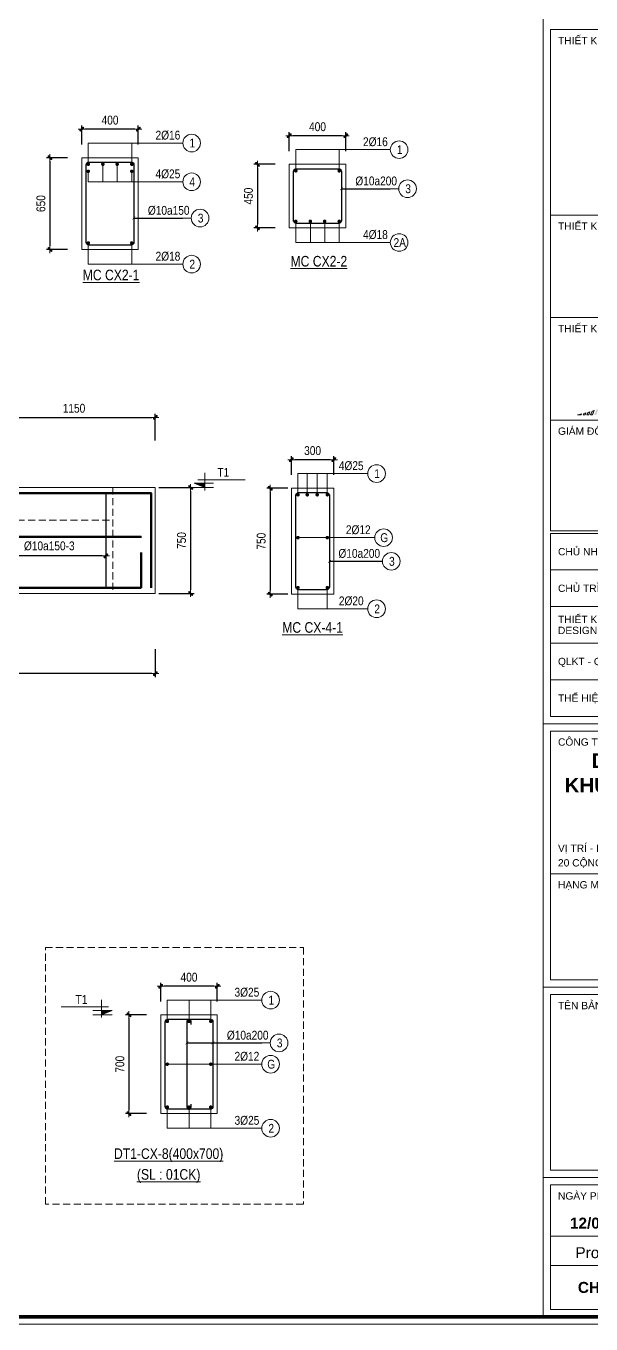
# Model space of a CAD drawing. Header units: millimetres. Extents: x 397144 to 8960116, y 345581 to 674207.
# Drawn here: x 4924198 to 4928196, y 602485 to 611679 of the extents above; entities that cross this region are included whole.
import ezdxf
from ezdxf.enums import TextEntityAlignment as Align
from ezdxf.xclip import XClip

# ---------------------------------------------------------------- set-up
doc = ezdxf.new("R2010")
doc.units = ezdxf.units.MM
doc.header["$XCLIPFRAME"] = 0
doc.header["$PDSIZE"] = -10
doc.linetypes.add('HIDDEN', pattern=[0.375, 0.25, -0.125])
doc.layers.get('0').update_dxf_attribs({"linetype": 'CONTINUOUS'})
doc.layers.get('Defpoints').update_dxf_attribs({"color": 12, "linetype": 'CONTINUOUS'})
for name, color, linetype, lineweight in [('CDAI', 8, 'CONTINUOUS', 30), ('CHG_XX_Khung ten$0$A1 BORDER$0$DGIONG', 4, 'CONTINUOUS', 13), ('CTHEP', 2, 'CONTINUOUS', 50), ('DBAO', 3, 'CONTINUOUS', 20), ('DGIONG', 4, 'CONTINUOUS', 13), ('KTH', 150, 'CONTINUOUS', 5), ('Net khuat', 8, 'HIDDEN', 13), ('STICK', 1, 'CONTINUOUS', 9), ('TEXT', 7, 'CONTINUOUS', 15)]:
    doc.layers.add(name, color=color, linetype=linetype, lineweight=lineweight)
doc.layers.add('HATCH', color=7, linetype='CONTINUOUS', lineweight=5, true_color=0x2491ff)
doc.styles.add('CHG_XX_Khung ten$0$A1 BORDER$0$ARIAL', font='arial.ttf')
doc.styles.add('CHG_XX_Khung ten$0$A1 BORDER$0$Arial - Bold', font='arialbd.ttf', dxfattribs={"height": 2.5})
doc.styles.add('CHG_XX_Khung ten$0$title block pccc$0$ARIAL', font='arial.ttf')
doc.styles.add('Star-HelCon', font='VHELVCN_0.TTF')
doc.styles.add('TTP-HelCon', font='VHELVCN_0.TTF')
doc.styles.add('VNI-HELVE-CONDENSE', font='VHELVCN_0.TTF')
doc.dimstyles.new('kc-25', dxfattribs={"dimtxt": 62.5, "dimasz": 20, "dimexe": 20, "dimexo": 50, "dimgap": 25, "dimtad": 3, "dimdec": 0, "dimzin": 0, "dimdsep": 46, "dimtxsty": 'VNI-HELVE-CONDENSE', "dimblk": 'DIM', "dimcen": 2.5, "dimclrd": 256, "dimclre": 154, "dimclrt": 7, "dimaunit": 1, "dimadec": 0, "dimazin": 0, "dimtfac": 1, "dimtdec": 0, "dimtix": 1, "dimtmove": 0, "dimatfit": 3, "dimldrblk": 'DOT', "dimfxl": 1, "dimtolj": 1, "dimtzin": 0, "dimarcsym": 0})
doc.dimstyles.new('TTP-25', dxfattribs={"dimscale": 25, "dimtxt": 2.5, "dimasz": 1, "dimexe": 1, "dimexo": 1, "dimgap": 0.09, "dimtad": 0, "dimdec": 4, "dimrnd": 5, "dimzin": 9, "dimdsep": 46, "dimtxsty": 'TTP-HelCon', "dimblk": 'Stick1', "dimcen": 0.09, "dimdle": 1.5, "dimclrd": 256, "dimclre": 256, "dimclrt": 7, "dimadec": 0, "dimazin": 0, "dimtfac": 1, "dimtdec": 4, "dimtmove": 0, "dimatfit": 3, "dimldrblk": '_ArchTick1', "dimfxl": 1, "dimtvp": 1, "dimtolj": 1, "dimtzin": 0, "dimarcsym": 0})

# ---------------------------------------------------------------- blocks, each defined once
blk = doc.blocks.new('Stick1')
at = {"layer": 'STICK'}
h = blk.add_hatch(color=256, dxfattribs=at)
edge = h.paths.add_edge_path()
edge.add_line((0.3, 0.5), (-0.5, -0.3))
edge.add_arc((-0.4, -0.4), 0.141, 135, 315)
edge.add_line((-0.3, -0.5), (0.5, 0.3))
edge.add_arc((0.4, 0.4), 0.141, 315, 495)
blk.add_line((1, 0), (-1, 0), dxfattribs=at)
blk.add_lwpolyline([(0.3, 0.5), (-0.5, -0.3, 1), (-0.3, -0.5), (0.5, 0.3, 1), (0.3, 0.5, 1)], format="xyb", dxfattribs=at)
blk = doc.blocks.new('*D670')
at = {"layer": 'Defpoints', "color": 0, "transparency": 16777216}
for p in [(4919263, 607289.3), (4925113, 607289.3), (4919263, 607091.3)]:
    blk.add_point(p, dxfattribs=at)
at = {"layer": 'KTH', "lineweight": -2, "transparency": 16777216}
for p, q in [((4919263, 607264.3), (4919263, 607066.3)), ((4925113, 607264.3), (4925113, 607066.3)), ((4925088, 607091.3), (4919288, 607091.3))]:
    blk.add_line(p, q, dxfattribs=at)
at = {"layer": 'KTH', "lineweight": -2, "transparency": 16777216, "xscale": 25, "yscale": 25, "zscale": 25, "rotation": 180}
blk.add_blockref('Stick1', (4919263, 607091.3), dxfattribs=at)
at = {"layer": 'KTH', "lineweight": -2, "transparency": 16777216, "xscale": 25, "yscale": 25, "zscale": 25}
blk.add_blockref('Stick1', (4925113, 607091.3), dxfattribs=at)
at = {"layer": 'KTH', "color": 7, "transparency": 16777216, "insert": (4922188, 607155.1), "char_height": 62.5, "attachment_point": 5, "style": 'TTP-HelCon'}
blk.add_mtext('\\A1;5850', dxfattribs=at)
blk = doc.blocks.new('_ArchTick1')
at = {"color": 0, "const_width": 3.81}
blk.add_lwpolyline([(-12.7, -12.7), (12.7, 12.7)], dxfattribs=at)
blk = doc.blocks.new('*D672')
at = {"layer": 'Defpoints', "color": 0, "transparency": 16777216}
for p in [(4925113, 608906.7), (4923963, 608717.7), (4925113, 608717.7)]:
    blk.add_point(p, dxfattribs=at)
at = {"layer": 'KTH', "lineweight": -2, "transparency": 16777216}
for p, q in [((4923963, 608742.7), (4923963, 608931.7)), ((4923988, 608906.7), (4925088, 608906.7)), ((4925113, 608742.7), (4925113, 608931.7))]:
    blk.add_line(p, q, dxfattribs=at)
at = {"layer": 'KTH', "lineweight": -2, "transparency": 16777216, "xscale": 25, "yscale": 25, "zscale": 25, "rotation": 180}
blk.add_blockref('Stick1', (4923963, 608906.7), dxfattribs=at)
at = {"layer": 'KTH', "lineweight": -2, "transparency": 16777216, "xscale": 25, "yscale": 25, "zscale": 25}
blk.add_blockref('Stick1', (4925113, 608906.7), dxfattribs=at)
at = {"layer": 'KTH', "color": 7, "transparency": 16777216, "insert": (4924538, 608970.5), "char_height": 62.5, "attachment_point": 5, "style": 'TTP-HelCon'}
blk.add_mtext('\\A1;1150', dxfattribs=at)
blk = doc.blocks.new('*D675')
at = {"layer": 'Defpoints', "color": 0, "transparency": 16777216}
for p in [(4923963, 608065.3), (4924763, 608065.3), (4923963, 607925.3)]:
    blk.add_point(p, dxfattribs=at)
at = {"layer": 'KTH', "lineweight": -2, "transparency": 16777216}
for p, q in [((4923963, 608040.3), (4923963, 607900.3)), ((4924763, 608040.3), (4924763, 607900.3)), ((4924738, 607925.3), (4923988, 607925.3))]:
    blk.add_line(p, q, dxfattribs=at)
at = {"layer": 'KTH', "lineweight": -2, "transparency": 16777216, "xscale": 25, "yscale": 25, "zscale": 25, "rotation": 180}
blk.add_blockref('Stick1', (4923963, 607925.3), dxfattribs=at)
at = {"layer": 'KTH', "lineweight": -2, "transparency": 16777216, "xscale": 25, "yscale": 25, "zscale": 25}
blk.add_blockref('Stick1', (4924763, 607925.3), dxfattribs=at)
at = {"layer": 'KTH', "color": 7, "transparency": 16777216, "insert": (4924363, 607995.2), "char_height": 62.5, "attachment_point": 5, "style": 'TTP-HelCon'}
blk.add_mtext('\\A1;Þ10a150-3', dxfattribs=at)
blk = doc.blocks.new('*D677')
at = {"layer": 'Defpoints', "color": 0, "transparency": 16777216}
for p in [(4925113, 608409.3), (4925113, 607659.3), (4925363, 607659.3)]:
    blk.add_point(p, dxfattribs=at)
at = {"layer": 'KTH', "lineweight": -2, "transparency": 16777216}
for p, q in [((4925138, 608409.3), (4925388, 608409.3)), ((4925363, 608384.3), (4925363, 607684.3)), ((4925138, 607659.3), (4925388, 607659.3))]:
    blk.add_line(p, q, dxfattribs=at)
at = {"layer": 'KTH', "lineweight": -2, "transparency": 16777216, "xscale": 25, "yscale": 25, "zscale": 25}
for p, rotation in [((4925363, 608409.3), 90), ((4925363, 607659.3), 270)]:
    blk.add_blockref('Stick1', p, dxfattribs=dict(at, rotation=rotation))
at = {"layer": 'KTH', "color": 7, "transparency": 16777216, "insert": (4925299.2, 608034.3), "char_height": 62.5, "attachment_point": 5, "rotation": 90, "style": 'TTP-HelCon'}
blk.add_mtext('\\A1;750', dxfattribs=at)
blk = doc.blocks.new('CODE')
at = {"layer": 'DBAO'}
for p, q in [((-62.5, -20), (-62.5, 105)), ((-62.5, 0), (-137.5, 30)), ((-137.5, 30), (0, 30)), ((-137.5, 0), (0, 0)), ((-112.5, 55), (223.6, 55))]:
    blk.add_line(p, q, dxfattribs=at)
at = {"layer": 'HATCH', "color": 1}
blk.add_solid([(-62.5, 0), (-137.5, 30), (-62.5, 30)], dxfattribs=at)
blk = doc.blocks.new('*D678')
at = {"layer": 'Defpoints', "color": 0, "ltscale": 500, "transparency": 16777216}
for p in [(4926076, 608606.8), (4926076, 608473.5), (4926376, 608473.5)]:
    blk.add_point(p, dxfattribs=at)
at = {"layer": 'KTH', "lineweight": -2, "ltscale": 500, "transparency": 16777216}
for p, q in [((4926076, 608498.5), (4926076, 608631.8)), ((4926351, 608606.8), (4926101, 608606.8)), ((4926376, 608498.5), (4926376, 608631.8))]:
    blk.add_line(p, q, dxfattribs=at)
at = {"layer": 'KTH', "lineweight": -2, "ltscale": 500, "transparency": 16777216, "xscale": 25, "yscale": 25, "zscale": 25, "rotation": 180}
blk.add_blockref('Stick1', (4926076, 608606.8), dxfattribs=at)
at = {"layer": 'KTH', "lineweight": -2, "ltscale": 500, "transparency": 16777216, "xscale": 25, "yscale": 25, "zscale": 25}
blk.add_blockref('Stick1', (4926376, 608606.8), dxfattribs=at)
at = {"layer": 'KTH', "color": 7, "ltscale": 500, "transparency": 16777216, "insert": (4926226, 608670.6), "char_height": 62.5, "attachment_point": 5, "style": 'TTP-HelCon'}
blk.add_mtext('\\A1;300', dxfattribs=at)
blk = doc.blocks.new('*D679')
at = {"layer": 'Defpoints', "color": 0, "ltscale": 500, "transparency": 16777216}
for p in [(4926076, 608404.5), (4925926.2, 607654.5), (4926076, 607654.5)]:
    blk.add_point(p, dxfattribs=at)
at = {"layer": 'KTH', "lineweight": -2, "ltscale": 500, "transparency": 16777216}
for p, q in [((4926051, 608404.5), (4925901.2, 608404.5)), ((4925926.2, 608379.5), (4925926.2, 607679.5)), ((4926051, 607654.5), (4925901.2, 607654.5))]:
    blk.add_line(p, q, dxfattribs=at)
at = {"layer": 'KTH', "lineweight": -2, "ltscale": 500, "transparency": 16777216, "xscale": 25, "yscale": 25, "zscale": 25}
for p, rotation in [((4925926.2, 608404.5), 90), ((4925926.2, 607654.5), 270)]:
    blk.add_blockref('Stick1', p, dxfattribs=dict(at, rotation=rotation))
at = {"layer": 'KTH', "color": 7, "ltscale": 500, "transparency": 16777216, "insert": (4925862.3, 608029.5), "char_height": 62.5, "attachment_point": 5, "rotation": 90, "style": 'TTP-HelCon'}
blk.add_mtext('\\A1;750', dxfattribs=at)
blk = doc.blocks.new('DIM')
h = blk.add_hatch(color=1)
h.paths.add_polyline_path([(0.49, 0.29, 1), (0.29, 0.49), (-0.19, 0), (0.19, 0)])
h.paths.add_polyline_path([(0.19, 0), (-0.19, 0), (-0.49, -0.29, 1), (-0.29, -0.49)])
at = {"color": 9}
for p, q in [((-0.19, 0), (-1.5, 0)), ((0.19, 0), (1.5, 0))]:
    blk.add_line(p, q, dxfattribs=at)
at = {"color": 1}
for p, q in [((-0.49, -0.29), (0.29, 0.49)), ((-0.29, -0.49), (0.49, 0.29)), ((-0.19, 0), (0.19, 0))]:
    blk.add_line(p, q, dxfattribs=at)
blk.add_arc((-0.39, -0.39), 0.138, 135, 315, dxfattribs=at)
blk = doc.blocks.new('CHG_XX_Khung ten')
at = {"layer": 'CHG_XX_Khung ten$0$A1 BORDER$0$DGIONG'}
h = blk.add_hatch(color=256, dxfattribs=at)
h.paths.add_polyline_path([(724.94, 283.19), (724.15, 281.97), (717.19, 263.38), (717.7, 263.38)])
h.paths.add_polyline_path([(722.81, 280.17), (722.1, 279.22), (717.21, 266.21), (717.72, 266.21)], flags=17)
h.paths.add_polyline_path([(720.93, 277.8), (720.27, 277.04), (716.19, 266.22), (716.7, 266.22)])
h.paths.add_polyline_path([(719.23, 275.93), (718.6, 275.29), (715.18, 266.22), (715.69, 266.22)])
h.paths.add_polyline_path([(717.65, 274.38), (717.03, 273.81), (714.16, 266.22), (714.67, 266.22)])
h.paths.add_polyline_path([(716.14, 273.03), (715.61, 272.59), (713.15, 266.22), (713.66, 266.22)])
h.paths.add_polyline_path([(714.69, 271.86), (714.17, 271.45), (712.13, 266.23), (712.64, 266.23)])
h.paths.add_polyline_path([(713.29, 270.81), (712.76, 270.43), (711.57, 267.46), (712.07, 267.47)])
h.paths.add_polyline_path([(710.1, 266.23), (710.61, 266.24), (711.93, 269.87), (711.48, 269.56)])
h.paths.add_polyline_path([(710.61, 269.02), (710.13, 268.73), (709.08, 266.24), (709.59, 266.24)])
h.paths.add_polyline_path([(709.31, 268.26), (708.82, 267.97), (708.07, 266.24), (708.58, 266.24)])
h.paths.add_polyline_path([(708.04, 267.56), (707.54, 267.3), (707.05, 266.25), (707.56, 266.25)])
h.paths.add_polyline_path([(716.84, 263.8), (716.33, 263.8), (716.18, 263.38), (716.69, 263.38)])
h.paths.add_polyline_path([(715.67, 263.39), (715.82, 263.8), (715.32, 263.8), (715.16, 263.39)])
h.paths.add_polyline_path([(714.15, 263.39), (714.65, 263.39), (714.8, 263.8), (714.3, 263.8)])
h.paths.add_polyline_path([(713.13, 263.39), (713.64, 263.4), (713.79, 263.81), (713.28, 263.81)])
h.paths.add_polyline_path([(712.77, 263.81), (712.27, 263.81), (712.11, 263.39), (712.62, 263.4)])
h.paths.add_polyline_path([(711.25, 263.81), (711.1, 263.4), (711.61, 263.4), (711.76, 263.81)])
h.paths.add_polyline_path([(710.59, 263.4), (710.74, 263.82), (710.24, 263.82), (710.08, 263.4)])
h.paths.add_polyline_path([(709.73, 263.82), (709.22, 263.82), (709.07, 263.41), (709.57, 263.41)])
h.paths.add_polyline_path([(708.71, 263.82), (708.21, 263.82), (708.05, 263.41), (708.56, 263.41)])
h.paths.add_polyline_path([(707.54, 263.41), (707.69, 263.83), (707.19, 263.83), (707.03, 263.41)])
h.paths.add_polyline_path([(706.68, 263.83), (706.17, 263.83), (706.02, 263.42), (706.53, 263.42)])
h.paths.add_polyline_path([(705, 263.42), (705.51, 263.42), (706.79, 266.93), (706.4, 266.74)])
h.paths.add_polyline_path([(703.97, 263.37), (704.48, 263.37), (705.57, 266.36), (705.14, 266.17)])
h.paths.add_polyline_path([(704.36, 265.84), (703.91, 265.65), (702.96, 263.38), (703.46, 263.38)])
h.paths.add_polyline_path([(703.17, 265.37), (702.69, 265.19), (701.94, 263.38), (702.45, 263.38)])
h.paths.add_polyline_path([(702, 264.94), (701.5, 264.77), (700.92, 263.38), (701.43, 263.38)])
h.paths.add_polyline_path([(700.84, 264.56), (700.33, 264.4), (699.91, 263.39), (700.42, 263.39)])
h.paths.add_polyline_path([(699.7, 264.21), (699.18, 264.06), (698.89, 263.39), (699.4, 263.39)])
h.paths.add_polyline_path([(698.57, 263.9), (698.04, 263.77), (697.87, 263.38), (698.38, 263.39)])
h.paths.add_polyline_path([(697.37, 263.39), (697.45, 263.63), (696.91, 263.51), (696.35, 263.38)])
for p, q in [((687, 577), (687, 17)), ((687, 179), (824, 179)), ((687, 107), (824, 107)), ((687, 55), (824, 55))]:
    blk.add_line(p, q)
at = {"linetype": 'Continuous'}
blk.add_line((689, 39), (822, 39), dxfattribs=at)
blk.add_lwpolyline([(15, 579), (826, 579), (826, 15), (15, 15)], close=True)
at = {"color": 4, "linetype": 'Continuous', "const_width": 1}
blk.add_lwpolyline([(17, 577), (824, 577), (824, 17), (17, 17)], close=True, dxfattribs=at)
at = {"linetype": 'Continuous'}
for points in [[(689, 368.62), (822, 368.62), (822, 317.93), (689, 317.93)], [(689, 317.93), (822, 317.93), (822, 289.93), (689, 289.93)], [(689, 289.93), (822, 289.93), (822, 261.93), (689, 261.93)], [(689, 177), (822, 177), (822, 138), (689, 138)], [(689, 109), (822, 109), (822, 138), (689, 138)], [(689, 105), (822, 105), (822, 57), (689, 57)], [(689, 53), (822, 53), (822, 31), (689, 31)], [(822, 19), (689, 19), (689, 31), (822, 31)]]:
    blk.add_lwpolyline(points, close=True, dxfattribs=at)
at = {"color": 9, "linetype": 'Continuous'}
for points in [[(689, 261.93), (822, 261.93), (822, 231.73), (689, 231.73)], [(822, 221), (689, 221), (689, 231), (822, 231)], [(822, 211), (689, 211), (689, 221), (822, 221)], [(822, 201), (689, 201), (689, 211), (822, 211)], [(822, 191), (689, 191), (689, 201), (822, 201)], [(822, 181), (689, 181), (689, 191), (822, 191)]]:
    blk.add_lwpolyline(points, close=True, dxfattribs=at)
blk.add_lwpolyline([(822, 211), (689, 211), (822, 211)], dxfattribs=at)
at = {"layer": 'CHG_XX_Khung ten$0$A1 BORDER$0$DGIONG'}
for points in [[(697.45, 263.63), (697.37, 263.39), (696.35, 263.38), (696.91, 263.51), (697.45, 263.63)], [(698.57, 263.9), (698.38, 263.39), (697.87, 263.38), (698.04, 263.77), (698.57, 263.9)], [(699.7, 264.21), (699.4, 263.39), (698.89, 263.39), (699.18, 264.06), (699.7, 264.21)], [(700.84, 264.56), (700.42, 263.39), (699.91, 263.39), (700.33, 264.4), (700.84, 264.56)]]:
    blk.add_lwpolyline(points, dxfattribs=at)
for s, style, p in [('THIẾT KẾ KIẾN TRÚC - ARCHITECT', 'CHG_XX_Khung ten$0$A1 BORDER$0$ARIAL', (691, 365.62)), ('THIẾT KẾ CƠ ĐIỆN - M&E CONSULTANT', 'CHG_XX_Khung ten$0$A1 BORDER$0$ARIAL', (691, 314.93)), ('THIẾT KẾ KẾT CẤU - STRUCTURE CONSULTANT', 'CHG_XX_Khung ten$0$A1 BORDER$0$ARIAL', (691, 286.93)), ('GIÁM ĐỐC - DIRECTOR', 'CHG_XX_Khung ten$0$title block pccc$0$ARIAL', (691, 258.93)), ('CHỦ NHIỆM - PRINCIPAL', 'CHG_XX_Khung ten$0$title block pccc$0$ARIAL', (691, 226)), ('CHỦ TRÌ - PRIMARY', 'CHG_XX_Khung ten$0$title block pccc$0$ARIAL', (691, 216)), ('THIẾT KẾ PHƯƠNG ÁN', 'CHG_XX_Khung ten$0$title block pccc$0$ARIAL', (691, 207.5)), ('DESIGNED BY', 'CHG_XX_Khung ten$0$title block pccc$0$ARIAL', (691, 204.5)), ('QLKT - CHECK', 'CHG_XX_Khung ten$0$title block pccc$0$ARIAL', (691, 196)), ('THỂ HIỆN - DRAWN BY', 'CHG_XX_Khung ten$0$title block pccc$0$ARIAL', (691, 186)), ('CÔNG TRÌNH - PROJECT', 'CHG_XX_Khung ten$0$A1 BORDER$0$ARIAL', (691, 174)), ('VỊ TRÍ - LOCATION', 'CHG_XX_Khung ten$0$A1 BORDER$0$ARIAL', (691, 145)), ('20 CỘNG HÒA, PHƯỜNG 12, QUẬN TÂN BÌNH, TP. HCM', 'CHG_XX_Khung ten$0$A1 BORDER$0$ARIAL', (691, 141)), ('HẠNG MỤC :', 'CHG_XX_Khung ten$0$A1 BORDER$0$ARIAL', (691, 135)), ('TÊN BẢN VẼ - DRAWING TITTLE', 'CHG_XX_Khung ten$0$A1 BORDER$0$ARIAL', (691, 102)), ('NGÀY PHÁT HÀNH - ISSUE DATE', 'CHG_XX_Khung ten$0$A1 BORDER$0$ARIAL', (691, 50))]:
    blk.add_text(s, height=2, dxfattribs=dict(style=style)).set_placement(p, align=Align.MIDDLE_LEFT)
for s, style, p in [('12/08/2019', 'CHG_XX_Khung ten$0$A1 BORDER$0$Arial - Bold', (704.75, 42.57)), ('Project', 'CHG_XX_Khung ten$0$A1 BORDER$0$ARIAL', (702.28, 34.5)), ('CHG-II', 'CHG_XX_Khung ten$0$A1 BORDER$0$Arial - Bold', (702.94, 25))]:
    blk.add_text(s, height=3, dxfattribs=dict(style=style)).set_placement(p, align=Align.MIDDLE_CENTER)
at = {"insert": (755.4, 170.88), "char_height": 4, "width": 159.8745, "attachment_point": 2, "style": 'CHG_XX_Khung ten$0$A1 BORDER$0$Arial - Bold'}
blk.add_mtext('DỰ ÁN ĐẦU TƯ XÂY DỰNG KINH DOANH\\PKHU CHUNG CƯ - THƯƠNG MẠI - VĂN PHÒNG\\P(KHU PHỨC HỢP CÔNG HÒA GARDEN)', dxfattribs=at)
blk = doc.blocks.new('*D1055')
at = {"layer": 'Defpoints', "color": 0, "ltscale": 500, "transparency": 16777216}
for p in [(4924592.8, 610947.7), (4924592.8, 610814.5), (4924992.8, 610814.5)]:
    blk.add_point(p, dxfattribs=at)
at = {"layer": 'KTH', "lineweight": -2, "ltscale": 500, "transparency": 16777216}
for p, q in [((4924592.8, 610839.5), (4924592.8, 610972.7)), ((4924967.8, 610947.7), (4924617.8, 610947.7)), ((4924992.8, 610839.5), (4924992.8, 610972.7))]:
    blk.add_line(p, q, dxfattribs=at)
at = {"layer": 'KTH', "lineweight": -2, "ltscale": 500, "transparency": 16777216, "xscale": 25, "yscale": 25, "zscale": 25, "rotation": 180}
blk.add_blockref('Stick1', (4924592.8, 610947.7), dxfattribs=at)
at = {"layer": 'KTH', "lineweight": -2, "ltscale": 500, "transparency": 16777216, "xscale": 25, "yscale": 25, "zscale": 25}
blk.add_blockref('Stick1', (4924992.8, 610947.7), dxfattribs=at)
at = {"layer": 'KTH', "color": 7, "ltscale": 500, "transparency": 16777216, "insert": (4924792.8, 611011.6), "char_height": 62.5, "attachment_point": 5, "style": 'TTP-HelCon'}
blk.add_mtext('\\A1;400', dxfattribs=at)
blk = doc.blocks.new('*D1056')
at = {"layer": 'Defpoints', "color": 0, "ltscale": 500, "transparency": 16777216}
for p in [(4924517.6, 610745.5), (4924367.8, 610095.5), (4924517.6, 610095.5)]:
    blk.add_point(p, dxfattribs=at)
at = {"layer": 'KTH', "lineweight": -2, "ltscale": 500, "transparency": 16777216}
for p, q in [((4924492.6, 610745.5), (4924342.8, 610745.5)), ((4924367.8, 610720.5), (4924367.8, 610120.5)), ((4924492.6, 610095.5), (4924342.8, 610095.5))]:
    blk.add_line(p, q, dxfattribs=at)
at = {"layer": 'KTH', "lineweight": -2, "ltscale": 500, "transparency": 16777216, "xscale": 25, "yscale": 25, "zscale": 25}
for p, rotation in [((4924367.8, 610745.5), 90), ((4924367.8, 610095.5), 270)]:
    blk.add_blockref('Stick1', p, dxfattribs=dict(at, rotation=rotation))
at = {"layer": 'KTH', "color": 7, "ltscale": 500, "transparency": 16777216, "insert": (4924304, 610420.5), "char_height": 62.5, "attachment_point": 5, "rotation": 90, "style": 'TTP-HelCon'}
blk.add_mtext('\\A1;650', dxfattribs=at)
blk = doc.blocks.new('*D1057')
at = {"layer": 'Defpoints', "color": 0, "ltscale": 500, "transparency": 16777216}
for p in [(4926060.7, 610901), (4926060.7, 610767.7), (4926460.7, 610767.7)]:
    blk.add_point(p, dxfattribs=at)
at = {"layer": 'KTH', "lineweight": -2, "ltscale": 500, "transparency": 16777216}
for p, q in [((4926060.7, 610792.7), (4926060.7, 610926)), ((4926460.7, 610792.7), (4926460.7, 610926)), ((4926435.7, 610901), (4926085.7, 610901))]:
    blk.add_line(p, q, dxfattribs=at)
at = {"layer": 'KTH', "lineweight": -2, "ltscale": 500, "transparency": 16777216, "xscale": 25, "yscale": 25, "zscale": 25, "rotation": 180}
blk.add_blockref('Stick1', (4926060.7, 610901), dxfattribs=at)
at = {"layer": 'KTH', "lineweight": -2, "ltscale": 500, "transparency": 16777216, "xscale": 25, "yscale": 25, "zscale": 25}
blk.add_blockref('Stick1', (4926460.7, 610901), dxfattribs=at)
at = {"layer": 'KTH', "color": 7, "ltscale": 500, "transparency": 16777216, "insert": (4926260.7, 610964.8), "char_height": 62.5, "attachment_point": 5, "style": 'TTP-HelCon'}
blk.add_mtext('\\A1;400', dxfattribs=at)
blk = doc.blocks.new('*D1058')
at = {"layer": 'Defpoints', "color": 0, "ltscale": 500, "transparency": 16777216}
for p in [(4925985.5, 610698.7), (4925835.7, 610248.7), (4925985.5, 610248.7)]:
    blk.add_point(p, dxfattribs=at)
at = {"layer": 'KTH', "lineweight": -2, "ltscale": 500, "transparency": 16777216}
for p, q in [((4925960.5, 610698.7), (4925810.7, 610698.7)), ((4925835.7, 610673.7), (4925835.7, 610273.7)), ((4925960.5, 610248.7), (4925810.7, 610248.7))]:
    blk.add_line(p, q, dxfattribs=at)
at = {"layer": 'KTH', "lineweight": -2, "ltscale": 500, "transparency": 16777216, "xscale": 25, "yscale": 25, "zscale": 25}
for p, rotation in [((4925835.7, 610698.7), 90), ((4925835.7, 610248.7), 270)]:
    blk.add_blockref('Stick1', p, dxfattribs=dict(at, rotation=rotation))
at = {"layer": 'KTH', "color": 7, "ltscale": 500, "transparency": 16777216, "insert": (4925771.9, 610473.7), "char_height": 62.5, "attachment_point": 5, "rotation": 90, "style": 'TTP-HelCon'}
blk.add_mtext('\\A1;450', dxfattribs=at)
blk = doc.blocks.new('CX26')
at = {"layer": 'CTHEP'}
blk.add_line((5058990.32788, 546786.46273), (5097842.02123, 546786.41461), dxfattribs=at)
for points in [[(5098025.38601, 546467.2151), (5098025.38601, 547095.40231), (5058836.60282, 547095.46705), (5058836.60282, 546469.20456)], [(5058871.81958, 546849.86797), (5058871.81958, 546473.47789), (5058871.81958, 546473.47789), (5059405.47064, 546473.45484), (5065606.60282, 546473.42655), (5066180.64833, 546473.42466), (5097991.31059, 546473.40252), (5097991.31059, 546996.27803)]]:
    blk.add_lwpolyline(points, dxfattribs=at)
at = {"layer": 'Net khuat', "ltscale": 200}
blk.add_lwpolyline([(5058806.60282, 546904.47786), (5098055.38602, 546904.47786)], dxfattribs=at)
blk = doc.blocks.new('*D8510')
at = {"layer": 'Defpoints', "color": 0, "ltscale": 500, "transparency": 16777216}
for p in [(4925151.6, 604877.5), (4925151.6, 604744.3), (4925551.6, 604744.3)]:
    blk.add_point(p, dxfattribs=at)
at = {"layer": 'KTH', "lineweight": -2, "ltscale": 500, "transparency": 16777216}
for p, q in [((4925151.6, 604769.3), (4925151.6, 604902.5)), ((4925526.6, 604877.5), (4925176.6, 604877.5)), ((4925551.6, 604769.3), (4925551.6, 604902.5))]:
    blk.add_line(p, q, dxfattribs=at)
at = {"layer": 'KTH', "lineweight": -2, "ltscale": 500, "transparency": 16777216, "xscale": 25, "yscale": 25, "zscale": 25, "rotation": 180}
blk.add_blockref('Stick1', (4925151.6, 604877.5), dxfattribs=at)
at = {"layer": 'KTH', "lineweight": -2, "ltscale": 500, "transparency": 16777216, "xscale": 25, "yscale": 25, "zscale": 25}
blk.add_blockref('Stick1', (4925551.6, 604877.5), dxfattribs=at)
at = {"layer": 'KTH', "color": 7, "ltscale": 500, "transparency": 16777216, "insert": (4925351.6, 604941.4), "char_height": 62.5, "attachment_point": 5, "style": 'TTP-HelCon'}
blk.add_mtext('\\A1;400', dxfattribs=at)
blk = doc.blocks.new('*D8511')
at = {"layer": 'Defpoints', "color": 0, "ltscale": 500, "transparency": 16777216}
for p in [(4925076.5, 604675.3), (4924926.6, 603975.3), (4925076.5, 603975.3)]:
    blk.add_point(p, dxfattribs=at)
at = {"layer": 'KTH', "lineweight": -2, "ltscale": 500, "transparency": 16777216}
for p, q in [((4925051.5, 604675.3), (4924901.6, 604675.3)), ((4924926.6, 604650.3), (4924926.6, 604000.3)), ((4925051.5, 603975.3), (4924901.6, 603975.3))]:
    blk.add_line(p, q, dxfattribs=at)
at = {"layer": 'KTH', "lineweight": -2, "ltscale": 500, "transparency": 16777216, "xscale": 25, "yscale": 25, "zscale": 25}
for p, rotation in [((4924926.6, 604675.3), 90), ((4924926.6, 603975.3), 270)]:
    blk.add_blockref('Stick1', p, dxfattribs=dict(at, rotation=rotation))
at = {"layer": 'KTH', "color": 7, "ltscale": 500, "transparency": 16777216, "insert": (4924862.8, 604325.3), "char_height": 62.5, "attachment_point": 5, "rotation": 90, "style": 'TTP-HelCon'}
blk.add_mtext('\\A1;700', dxfattribs=at)

msp = doc.modelspace()

# ---------------------------------------------------------------- linework, layer by layer
at = {"layer": 'CDAI', "ltscale": 52.5}
msp.add_line((4924763.01315, 608370.29325), (4924763.01315, 607698.29325), dxfattribs=at)
at = {"layer": 'CDAI'}
msp.add_lwpolyline([(4926126.00311, 608373.28381), (4926326.00311, 608373.28381, -0.4142135624), (4926344.75311, 608354.53381), (4926344.75311, 607704.53381, -0.4142135624), (4926326.00311, 607685.78381), (4926126.00311, 607685.78381, -0.4142135624), (4926107.25311, 607704.53381), (4926107.25311, 608354.53381, -0.4142135624)], format="xyb", close=True, dxfattribs=at)
at = {"layer": 'CTHEP'}
msp.add_line((4925013.01315, 607698.29325), (4925013.01315, 607948.29325), dxfattribs=at)
for points in [[(4920813.01315, 608370.29325), (4925083.01315, 608370.29325), (4925083.01315, 607698.29325)], [(4920815.60427, 607698.29325), (4925013.01315, 607698.29325)]]:
    msp.add_lwpolyline(points, dxfattribs=at)
at = {"layer": 'CTHEP', "const_width": 12.5}
for points in [[(4926116.00311, 608358.28381, 1), (4926128.50311, 608358.28381, 1)], [(4926181.75549, 608358.28381, 1), (4926194.25549, 608358.28381, 1)], [(4926323.50311, 608358.28381, 1), (4926336.00311, 608358.28381, 1)], [(4926116.00311, 608054.53381, 1), (4926128.50311, 608054.53381, 1)], [(4926323.50311, 608054.53381, 1), (4926336.00311, 608054.53381, 1)], [(4926116.00311, 607700.78381, 1), (4926128.50311, 607700.78381, 1)], [(4926323.50311, 607700.78381, 1), (4926336.00311, 607700.78381, 1)]]:
    msp.add_lwpolyline(points, format="xyb", close=True, dxfattribs=at)
at = {"layer": 'CTHEP'}
msp.add_lwpolyline([(4921263.01315, 608059.29325), (4925013.01315, 608059.29325), (4925013.01315, 608059.29325)], close=True, dxfattribs=at)
at = {"layer": 'DBAO'}
for points in [[(4921813.01315, 608717.68759), (4921813.01315, 608409.29325), (4924813.01315, 608409.29325), (4925113.01315, 608409.29325)], [(4925113.01315, 608409.29325), (4925113.01315, 608409.29325), (4925113.01315, 608409.29325), (4925113.01315, 607659.29325), (4925113.01315, 607659.29325), (4925113.01315, 607659.29325)], [(4921813.01315, 607289.29325), (4921813.01315, 607659.29325), (4924813.01315, 607659.29325), (4925113.01315, 607659.29325)]]:
    msp.add_lwpolyline(points, dxfattribs=at)
at = {"layer": 'DBAO', "flags": 128}
for points in [[(4926076.00311, 608404.53381), (4926376.00311, 608404.53381)], [(4926376.00311, 608404.53381), (4926376.00311, 607654.53381), (4926076.00311, 607654.53381), (4926076.00311, 608404.53381)]]:
    msp.add_lwpolyline(points, dxfattribs=at)
at = {"layer": 'DGIONG'}
for p, q in [((4926122.25311, 608508.28381), (4926616.00311, 608508.28381)), ((4926122.25311, 608054.53381), (4926666.00311, 608054.53381)), ((4926122.25311, 607550.78381), (4926122.25311, 607700.78381)), ((4926329.75311, 607550.78381), (4926329.75311, 607700.78381)), ((4926122.25311, 607550.78381), (4926616.00311, 607550.78381))]:
    msp.add_line(p, q, dxfattribs=at)
for centre in [(4926678.50311, 608508.28381), (4926728.50311, 608054.53381), (4926782.50888, 607886.88585), (4926678.50311, 607550.78381)]:
    msp.add_circle(centre, 62.5, dxfattribs=at)
at = {"layer": 'Net khuat', "ltscale": 200}
for p, q in [((4924813.01315, 608409.29325), (4924813.01315, 607659.29325)), ((4921813.01315, 608179.29325), (4924813.01315, 608179.29325))]:
    msp.add_line(p, q, dxfattribs=at)

# ---------------------------------------------------------------- block references
at = {"layer": 'DBAO'}
ref = msp.add_blockref('CX26', (-135878.29327, 58168.15446), dxfattribs=at)
XClip(ref).set_block_clipping_path([(5090171.0336859869, 545477.3242874676), (5098160.3624165934, 547795.0708696508)])
at = {"layer": 'KTH', "linetype": 'Continuous'}
msp.add_blockref('CODE', (4925525.51315, 608409.29325), dxfattribs=at)

# ---------------------------------------------------------------- texts
at = {"layer": 'TEXT', "style": 'TTP-HelCon'}
msp.add_text('T1    ', height=62.5, dxfattribs=at).set_placement((4925715.74649, 608486.28825), align=Align.RIGHT)
for s, p in [('4Þ25', (4926411.46144, 608533.28381)), ('2Þ12', (4926461.46144, 608079.53381)), ('Þ10a200', (4926408.68732, 607911.88585)), ('2Þ20', (4926411.72678, 607575.78381))]:
    msp.add_text(s, height=62.5, dxfattribs=at).set_placement(p)
at = {"layer": 'TEXT', "style": 'Star-HelCon'}
for s, p in [('1', (4926682.66978, 608508.28381)), ('G', (4926732.66978, 608054.53381)), ('3', (4926786.67554, 607886.88585)), ('2', (4926682.66978, 607550.78381))]:
    msp.add_text(s, height=62.5, dxfattribs=at).set_placement(p, align=Align.MIDDLE)
at = {"layer": 'TEXT', "style": 'TTP-HelCon'}
msp.add_text('%%UMC CX-4-1', height=75, dxfattribs=at).set_placement((4926226.00311, 607381.24027), align=Align.CENTER)

# ---------------------------------------------------------------- dimensions: what is measured, and where the dimension line sits
at = {"layer": 'KTH'}
for base, p1, p2, angle, picture, middle in [((4925113.01315, 608906.68759), (4923963.01315, 608717.68759), (4925113.01315, 608717.68759), 180, '*D672', (4924538.01315, 608970.52093)), ((4925363.01315, 607659.29325), (4925113.01315, 608409.29325), (4925113.01315, 607659.29325), 270, '*D677', (4925299.17982, 608034.29325))]:
    dim = msp.add_linear_dim(base=base, p1=p1, p2=p2, angle=angle, dimstyle='TTP-25', override={"dimtmove": 1}, dxfattribs=at)
    dim.commit()
    dim.dimension.update_dxf_attribs({"geometry": picture, "text_midpoint": middle})
at = {"layer": 'KTH', "ltscale": 500}
dim = msp.add_linear_dim(base=(4926076.00311, 608606.78381), p1=(4926376.00311, 608473.54576), p2=(4926076.00311, 608473.54576), dimstyle='TTP-25', override={"dimtxsty": 'TTP-HelCon'}, dxfattribs=at)
dim.commit()
dim.dimension.update_dxf_attribs({"geometry": '*D678', "text_midpoint": (4926226.00311, 608670.61714)})
dim = msp.add_linear_dim(base=(4925926.1703, 607654.53381), p1=(4926076.00311, 608404.53381), p2=(4926076.00311, 607654.53381), angle=90, dimstyle='TTP-25', override={"dimtxsty": 'TTP-HelCon'}, dxfattribs=at)
dim.commit()
dim.dimension.update_dxf_attribs({"geometry": '*D679', "text_midpoint": (4925862.33696, 608029.53381)})
at = {"layer": 'KTH'}
dim = msp.add_linear_dim(base=(4923963.01315, 607925.29325), p1=(4924763.01315, 608065.30643), p2=(4923963.01315, 608065.30643), angle=180, text='Þ10a150-3', dimstyle='TTP-25', override={"dimtmove": 1}, dxfattribs=at)
dim.commit()
dim.dimension.update_dxf_attribs({"geometry": '*D675', "text_midpoint": (4924363.01315, 607995.20992)})
dim = msp.add_linear_dim(base=(4919263.01315, 607091.31538), p1=(4925113.01315, 607289.29325), p2=(4919263.01315, 607289.29325), dimstyle='TTP-25', override={"dimtmove": 1}, dxfattribs=at)
dim.commit()
dim.dimension.update_dxf_attribs({"geometry": '*D670', "text_midpoint": (4922188.01315, 607155.14872)})

# ---------------------------------------------------------------- leaders
at = {"layer": 'DGIONG'}
msp.add_leader([(4926344.75311, 607886.88585), (4926720.00888, 607886.88585)], dimstyle='kc-25', override={"dimtad": 0, "dimldrblk": 'ArchTick', "dimfxl": 100, "dimarcsym": 1}, dxfattribs=at)

# ---------------------------------------------------------------- next in the draw order: block references
at = {"layer": 'KTH', "ltscale": 0.8, "xscale": 25.92478421702978, "yscale": 25.92478421702978, "zscale": 25.92478421702978}
msp.add_blockref('CHG_XX_Khung ten', (4910047.85616, 602096.26671), dxfattribs=at)

# ---------------------------------------------------------------- next in the draw order: linework, layer by layer
at = {"layer": 'CDAI'}
for points in [[(4924642.78845, 610714.22175), (4924942.78845, 610714.22175, -0.4142135624), (4924961.53845, 610695.47175), (4924961.53845, 610145.47175, -0.4142135624), (4924942.78845, 610126.72175), (4924642.78845, 610126.72175, -0.4142135624), (4924624.03845, 610145.47175), (4924624.03845, 610695.47175, -0.4142135624)], [(4926110.68219, 610667.46156), (4926410.68219, 610667.46156, -0.4142135624), (4926429.43219, 610648.71156), (4926429.43219, 610298.71156, -0.4142135624), (4926410.68219, 610279.96156), (4926110.68219, 610279.96156, -0.4142135624), (4926091.93219, 610298.71156), (4926091.93219, 610648.71156, -0.4142135624)], [(4925201.60773, 604644.04614), (4925501.60773, 604644.04614, -0.4142135624), (4925520.35773, 604625.29614), (4925520.35773, 604025.29614, -0.4142135624), (4925501.60773, 604006.54614), (4925201.60773, 604006.54614, -0.4142135624), (4925182.85773, 604025.29614), (4925182.85773, 604625.29614, -0.4142135624)]]:
    msp.add_lwpolyline(points, format="xyb", close=True, dxfattribs=at)
msp.add_lwpolyline([(4925366.60773, 604607.12614), (4925366.60773, 604629.04614, 0.4142135624), (4925351.60773, 604644.04614), (4925351.60773, 604644.04614, 0.4142135624), (4925336.60773, 604629.04614), (4925336.60773, 604021.54614, 0.4142135624), (4925351.60773, 604006.54614), (4925351.60773, 604006.54614, 0.4142135624), (4925366.60773, 604021.54614), (4925366.60773, 604043.46613)], format="xyb", dxfattribs=at)
at = {"layer": 'CTHEP', "const_width": 12.5}
for points in [[(4924632.78845, 610699.22175, 1), (4924645.28845, 610699.22175, 1)], [(4924632.78845, 610649.22175, 1), (4924645.28845, 610649.22175, 1)], [(4924748.28845, 610699.22175, -1), (4924735.78845, 610699.22175, -1)], [(4924837.28845, 610699.22175, 1), (4924849.78845, 610699.22175, 1)], [(4924940.28845, 610699.22175, 1), (4924952.78845, 610699.22175, 1)], [(4924940.28845, 610649.22175, 1), (4924952.78845, 610649.22175, 1)], [(4926100.68219, 610652.46156, 1), (4926113.18219, 610652.46156, 1)], [(4926408.18219, 610652.46156, 1), (4926420.68219, 610652.46156, 1)], [(4926100.68219, 610294.96156, 1), (4926113.18219, 610294.96156, 1)], [(4926216.18219, 610294.96156, -1), (4926203.68219, 610294.96156, -1)], [(4926305.18219, 610294.96156, 1), (4926317.68219, 610294.96156, 1)], [(4926408.18219, 610294.96156, 1), (4926420.68219, 610294.96156, 1)], [(4924632.78845, 610141.72175, 1), (4924645.28845, 610141.72175, 1)], [(4924940.28845, 610141.72175, 1), (4924952.78845, 610141.72175, 1)], [(4926252.12347, 608358.28381, 1), (4926264.62347, 608358.28381, 1)], [(4925191.60773, 604629.04614, 1), (4925204.10773, 604629.04614, 1)], [(4925345.35773, 604629.04614, 1), (4925357.85773, 604629.04614, 1)], [(4925499.10773, 604629.04614, 1), (4925511.60773, 604629.04614, 1)], [(4925191.60773, 604325.29614, 1), (4925204.10773, 604325.29614, 1)], [(4925499.10773, 604325.29614, 1), (4925511.60773, 604325.29614, 1)], [(4925191.60773, 604021.54614, 1), (4925204.10773, 604021.54614, 1)], [(4925345.35773, 604021.54614, 1), (4925357.85773, 604021.54614, 1)], [(4925499.10773, 604021.54614, 1), (4925511.60773, 604021.54614, 1)], [(4925499.10773, 604021.54614, 1), (4925511.60773, 604021.54614, 1)]]:
    msp.add_lwpolyline(points, format="xyb", close=True, dxfattribs=at)
at = {"layer": 'DBAO', "flags": 128}
for points in [[(4924992.78845, 610745.47175), (4924992.78845, 610095.47175), (4924592.78845, 610095.47175), (4924592.78845, 610745.47175)], [(4924592.78845, 610745.47175), (4924992.78845, 610745.47175)], [(4926460.68219, 610698.71156), (4926460.68219, 610248.71156), (4926060.68219, 610248.71156), (4926060.68219, 610698.71156)], [(4926060.68219, 610698.71156), (4926460.68219, 610698.71156)], [(4925551.60773, 604675.29614), (4925551.60773, 603975.29614), (4925151.60773, 603975.29614), (4925151.60773, 604675.29614)], [(4925151.60773, 604675.29614), (4925551.60773, 604675.29614)]]:
    msp.add_lwpolyline(points, dxfattribs=at)
at = {"layer": 'DGIONG'}
for p, q in [((4924639.03845, 610699.22175), (4924639.03845, 610849.22175)), ((4924639.03845, 610849.22175), (4925307.78845, 610849.22175)), ((4924946.53845, 610699.22175), (4924946.53845, 610849.22175)), ((4926106.93219, 610652.46156), (4926106.93219, 610802.46156)), ((4926106.93219, 610802.46156), (4926775.68219, 610802.46156)), ((4926414.43219, 610652.46156), (4926414.43219, 610802.46156)), ((4924639.03845, 610574.75597), (4924639.03845, 610649.22175)), ((4924742.03845, 610699.22175), (4924742.03845, 610574.75597)), ((4924843.53845, 610699.22175), (4924843.53845, 610574.75597)), ((4924946.53845, 610649.22175), (4924946.53845, 610574.75597)), ((4924639.03845, 610574.75597), (4925307.78845, 610574.75597)), ((4926429.43219, 610525.9833), (4926835.18219, 610525.9833)), ((4924961.53845, 610317.91811), (4925367.28845, 610317.91811)), ((4926106.93219, 610144.96156), (4926106.93219, 610294.96156)), ((4926209.93219, 610144.96156), (4926209.93219, 610294.96156)), ((4926311.43219, 610144.96156), (4926311.43219, 610294.96156)), ((4926414.43219, 610144.96156), (4926414.43219, 610294.96156)), ((4924639.03845, 609991.72175), (4924639.03845, 610141.72175)), ((4924946.53845, 609991.72175), (4924946.53845, 610141.72175)), ((4926106.93219, 610144.96156), (4926775.68219, 610144.96156)), ((4924639.03845, 609991.72175), (4925307.78845, 609991.72175)), ((4925197.85773, 604629.04614), (4925197.85773, 604779.04614)), ((4925197.85773, 604779.04614), (4925866.60773, 604779.04614)), ((4925351.60773, 604629.04614), (4925351.60773, 604779.04614)), ((4925505.35773, 604629.04614), (4925505.35773, 604779.04614)), ((4925520.35773, 604476.10214), (4925926.10773, 604476.10214)), ((4925197.85773, 604325.29614), (4925866.60773, 604325.29614)), ((4925197.85773, 603871.54614), (4925197.85773, 604021.54614)), ((4925351.60773, 603871.54614), (4925351.60773, 604021.54614)), ((4925505.35773, 603871.54614), (4925505.35773, 604021.54614)), ((4925197.85773, 603871.54614), (4925866.60773, 603871.54614))]:
    msp.add_line(p, q, dxfattribs=at)
at = {"layer": 'DGIONG', "ltscale": 0.8}
for p, q in [((4926122.25311, 608508.28381), (4926122.25311, 608354.01531)), ((4926188.00549, 608508.28381), (4926188.00549, 608354.01531)), ((4926258.37347, 608508.28381), (4926258.37347, 608354.01531)), ((4926329.75311, 608508.28381), (4926329.75311, 608354.01531))]:
    msp.add_line(p, q, dxfattribs=at)
at = {"layer": 'DGIONG'}
for centre in [(4925370.28845, 610849.22175), (4926838.18219, 610802.46156), (4925370.28845, 610574.75597), (4926897.68219, 610525.9833), (4925429.78845, 610317.91811), (4926838.18219, 610144.96156), (4925370.28845, 609991.72175), (4925929.10773, 604779.04614), (4925988.60773, 604476.10214), (4925929.10773, 604325.29614), (4925929.10773, 603871.54614)]:
    msp.add_circle(centre, 62.5, dxfattribs=at)
at = {"layer": 'Net khuat', "ltscale": 200}
msp.add_lwpolyline([(4924335.541, 605151.92568), (4926160.63129, 605151.92568), (4926160.63129, 603333.63353), (4924335.541, 603333.63353)], close=True, dxfattribs=at)

# ---------------------------------------------------------------- next in the draw order: block references
at = {"layer": 'KTH', "linetype": 'Continuous', "xscale": -1}
msp.add_blockref('CODE', (4924670.07369, 604675.62428), dxfattribs=at)

# ---------------------------------------------------------------- next in the draw order: texts
at = {"layer": 'TEXT', "style": 'TTP-HelCon'}
for s, height, p in [('2Þ16', 62.5, (4925202.28845, 610874.22175)), ('2Þ16', 62.5, (4926670.18219, 610827.46156)), ('4Þ25', 62.5, (4925202.28845, 610599.75597)), ('Þ10a200', 62.5, (4926675.68219, 610549.4833)), ('Þ10a150', 62.5, (4925207.78845, 610341.41811)), ('4Þ18', 62.5, (4926670.44753, 610169.96156)), ('2Þ18', 62.5, (4925202.5538, 610016.72175)), ('%%UMC CX2-2', 75, (4926270.31813, 609974.80136)), ('%%UMC CX2-1', 75, (4924800.24149, 609877.38758)), ('3Þ25', 62.5, (4925761.10773, 604804.04614)), ('Þ10a200', 62.5, (4925766.60773, 604499.60214)), ('2Þ12', 62.5, (4925761.10773, 604350.29614)), ('3Þ25', 62.5, (4925761.37307, 603896.54614)), ('%%UDT1-CX-8(400x700)', 75, (4925207.56025, 603654.29224)), ('%%U(SL : 01CK)', 75, (4925207.56025, 603507.39764))]:
    msp.add_text(s, height=height, dxfattribs=at).set_placement(p, align=Align.CENTER)
at = {"layer": 'TEXT', "style": 'Star-HelCon'}
for s, p in [('1', (4925374.45512, 610849.22175)), ('1', (4926842.34885, 610802.46156)), ('4', (4925374.45512, 610574.75597)), ('3', (4926901.84885, 610525.9833)), ('3', (4925433.95512, 610317.91811)), ('2A', (4926842.34885, 610144.96156)), ('2', (4925374.45512, 609991.72175)), ('1', (4925933.2744, 604779.04614)), ('3', (4925992.7744, 604476.10214)), ('G', (4925933.2744, 604325.29614)), ('2', (4925933.2744, 603871.54614))]:
    msp.add_text(s, height=62.5, dxfattribs=at).set_placement(p, align=Align.MIDDLE)
at = {"layer": 'TEXT', "style": 'TTP-HelCon'}
msp.add_text('T1    ', height=62.5, dxfattribs=at).set_placement((4924712.34036, 604752.61927), align=Align.RIGHT)

# ---------------------------------------------------------------- next in the draw order: dimensions: what is measured, and where the dimension line sits
at = {"layer": 'KTH', "ltscale": 500}
for base, p1, p2, picture, middle in [((4924592.78845, 610947.72175), (4924992.78845, 610814.48369), (4924592.78845, 610814.48369), '*D1055', (4924792.78845, 611011.55508)), ((4926060.68219, 610900.96156), (4926460.68219, 610767.7235), (4926060.68219, 610767.7235), '*D1057', (4926260.68219, 610964.79489)), ((4925151.60773, 604877.54614), (4925551.60773, 604744.30808), (4925151.60773, 604744.30808), '*D8510', (4925351.60773, 604941.37947))]:
    dim = msp.add_linear_dim(base=base, p1=p1, p2=p2, dimstyle='TTP-25', override={"dimtxsty": 'TTP-HelCon'}, dxfattribs=at)
    dim.commit()
    dim.dimension.update_dxf_attribs({"geometry": picture, "text_midpoint": middle})
for base, p1, p2, picture, middle in [((4924367.8019, 610095.47175), (4924517.63471, 610745.47175), (4924517.63471, 610095.47175), '*D1056', (4924303.96857, 610420.47175)), ((4925835.69563, 610248.71156), (4925985.52845, 610698.71156), (4925985.52845, 610248.71156), '*D1058', (4925771.8623, 610473.71156)), ((4924926.62118, 603975.29614), (4925076.45399, 604675.29614), (4925076.45399, 603975.29614), '*D8511', (4924862.78785, 604325.29614))]:
    dim = msp.add_linear_dim(base=base, p1=p1, p2=p2, angle=90, dimstyle='TTP-25', override={"dimtxsty": 'TTP-HelCon'}, dxfattribs=at)
    dim.commit()
    dim.dimension.update_dxf_attribs({"geometry": picture, "text_midpoint": middle})

# ---------------------------------------------------------------- next in the draw order: leaders
at = {"layer": 'DGIONG'}
for points in [[(4926429.43219, 610525.9833), (4926775.36264, 610525.9833)], [(4924961.53845, 610317.91811), (4925307.46891, 610317.91811)], [(4925336.60773, 604476.10214), (4925682.53818, 604476.10214)], [(4925520.35773, 604476.10214), (4925866.28818, 604476.10214)]]:
    msp.add_leader(points, dimstyle='kc-25', override={"dimtad": 0, "dimldrblk": 'ArchTick', "dimfxl": 100, "dimarcsym": 1}, dxfattribs=at)

doc.saveas('drawing.dxf')
